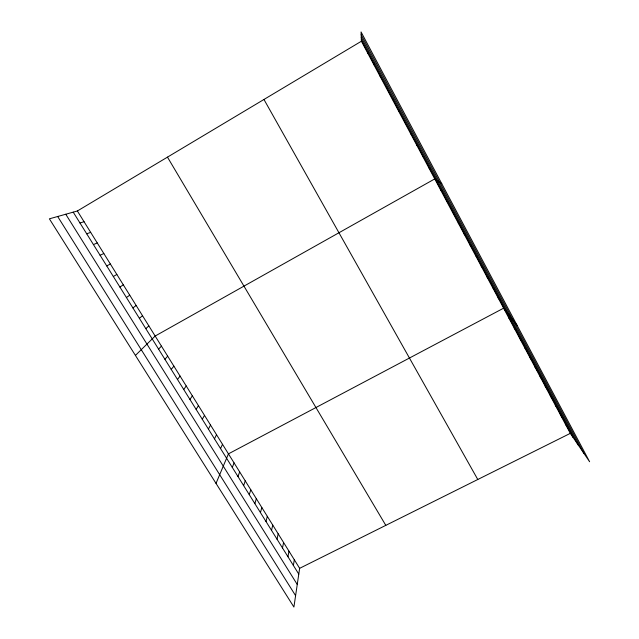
<?xml version="1.0" encoding="UTF-8"?>
<svg xmlns="http://www.w3.org/2000/svg" width="639" height="639" viewBox="0 0 639 639"><rect width="100%" height="100%" fill="white"/><g stroke="black" fill="none" stroke-linecap="round" stroke-linejoin="round"><path stroke-width="0.96" d="M367.681 53.053L367.729 51.863M373.943 64.803L374.087 63.804M77.375 210.982L299.643 568.319L293.908 607.05L49.387 218.826L77.375 210.982L361.386 41.239L361.067 31.95L589.613 461.741L570.315 433.354L361.386 41.239M293.381 565.443L294.315 559.748M287.957 556.737L288.964 551.145M282.502 547.982L283.58 542.495M277.03 539.196L278.181 533.813M271.527 530.37L272.749 525.09M266 521.504L267.302 516.328M260.448 512.59L261.83 507.518M380.173 76.496L380.413 75.666M254.865 503.636L256.327 498.676M249.266 494.65L250.8 489.793M243.635 485.616L245.248 480.871M237.98 476.542L239.673 471.909M232.3 467.421L234.074 462.9M216.022 483.388L228.442 453.858L503.62 308.182L517.119 325.411M220.559 448.586L222.5 444.297M214.496 438.857L216.525 434.696M386.363 88.118L386.699 87.471M208.41 429.089L210.527 425.047M202.291 419.264L204.496 415.35M196.141 409.399L198.433 405.605M189.959 399.479L192.339 395.813M183.744 389.51L186.221 385.972M177.506 379.494L180.07 376.083M171.228 369.43L173.888 366.147M164.926 359.31L167.674 356.155M392.522 99.684L392.953 99.213M158.592 349.142L161.435 346.122M135.42 355.42L155.165 336.034L434.744 178.92L441.797 183.768M145.82 328.654L148.855 325.898M139.39 318.326L142.521 315.714M132.92 307.95L136.155 305.474M126.426 297.526L129.757 295.186M119.892 287.047L123.319 284.85M113.327 276.511L116.857 274.458M398.656 111.178L399.167 110.89M106.729 265.92L110.363 264.011M299.643 568.319L570.315 433.354M100.091 255.273L103.83 253.515M93.43 244.577L97.272 242.964M86.728 233.826L90.674 232.356M79.995 223.019L84.044 221.701M404.751 122.624L405.358 122.504M410.813 133.998L411.508 134.054M416.844 145.317L417.626 145.54M422.842 156.579L423.713 156.97M428.809 167.777L429.767 168.329M440.646 189.999L441.781 190.885M446.525 201.021L447.739 202.068M452.364 211.996L453.666 213.194M458.179 222.899L459.561 224.265M463.962 233.754L465.424 235.272M469.713 244.553L471.255 246.223M475.44 255.296L477.061 257.118M481.135 265.984L482.836 267.957M486.798 276.615L488.579 278.732M492.437 287.191L494.29 289.459M498.045 297.71L499.97 300.13M508.9 318.094L510.976 320.786M514.155 327.951L516.296 330.778M519.379 337.759L521.6 340.731M524.587 347.528L526.871 350.627M529.763 357.249L532.119 360.476M534.915 366.922L537.335 370.277M540.043 376.547L542.535 380.029M545.147 386.124L547.703 389.742M550.227 395.661L552.847 399.399M555.283 405.15L557.975 409.016M560.323 414.599L563.071 418.585M565.331 424L568.143 428.106M57.67 216.501L295.593 595.652M65.761 214.241L297.255 584.469M73.221 212.148L298.788 574.118M167.474 157.138L385.804 525.354M263.963 99.468L477.78 479.498M361.163 34.714L583.918 453.363M361.251 37.397L578.335 445.159M361.339 39.866L573.191 437.587"/></g></svg>
